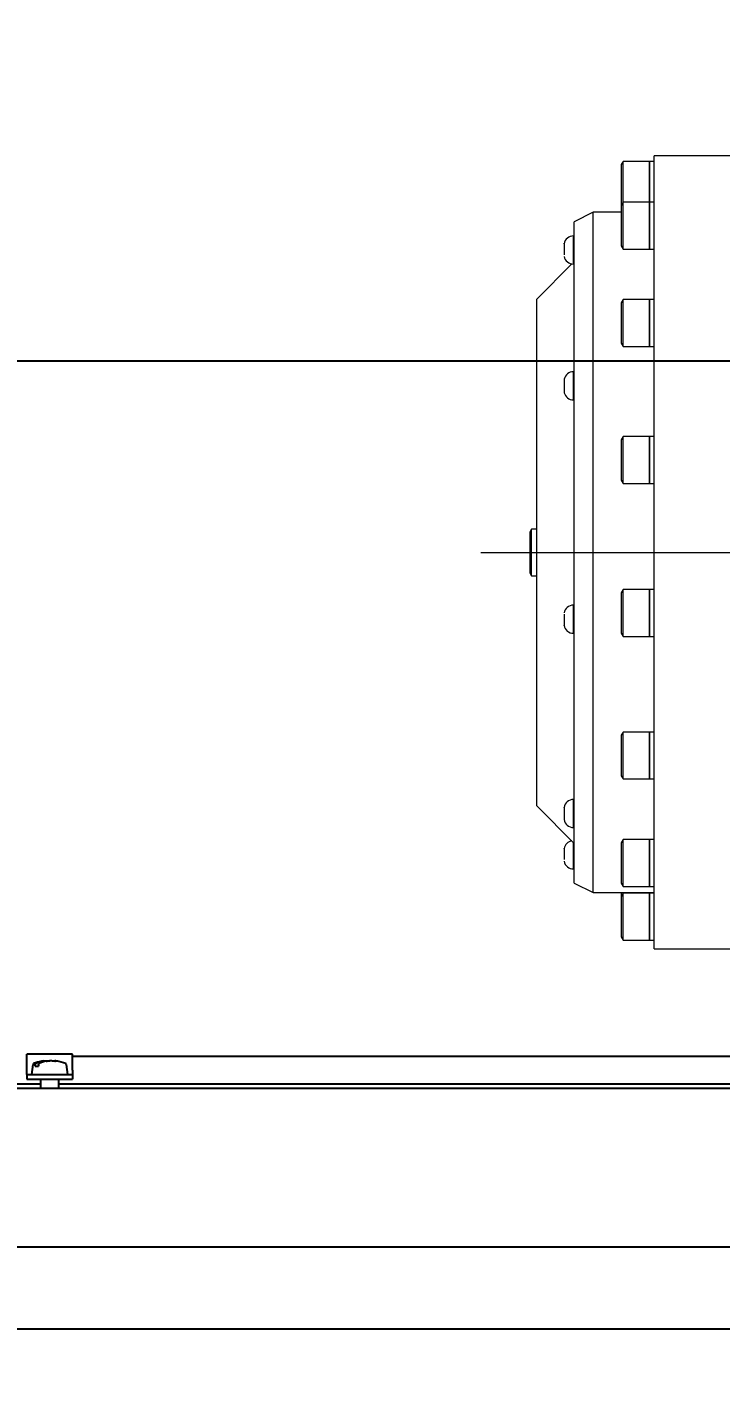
# Model space of a CAD drawing. Header units: millimetres. Extents: x 10462777 to 22643323, y 453826 to 1389191.
# Drawn here: x 11268911.2 to 11269059, y 584968.9 to 585256 of the extents above; entities that cross this region are included whole.
import ezdxf

# ---------------------------------------------------------------- set-up
doc = ezdxf.new("R2010")
doc.units = ezdxf.units.MM
doc.header["$LTSCALE"] = 200
doc.header["$MEASUREMENT"] = 0
doc.header["$PDMODE"] = 35
doc.header["$PDSIZE"] = -5
for name, pattern in [('CENTER', [2, 1.25, -0.25, 0.25, -0.25]), ('CENTER2', [1.125, 0.75, -0.125, 0.125, -0.125]), ('PHANTOM', [2.5, 1.25, -0.25, 0.25, -0.25, 0.25, -0.25])]:
    doc.linetypes.add(name, pattern=pattern)
doc.layers.get('DEFPOINTS').update_dxf_attribs({"linetype": 'CONTINUOUS'})
for name, color, linetype in [('1', 1, 'CENTER'), ('11', 6, 'PHANTOM'), ('DV1_DEFAULT', 7, 'CONTINUOUS')]:
    doc.layers.add(name, color=color, linetype=linetype)
doc.layers.add('LAYOUT', color=8, linetype='CONTINUOUS', lineweight=25)
doc.styles.add('iso-1', font='isocp.shx')
doc.styles.get("Standard").update_dxf_attribs({"font": 'SYMBOL'})
doc.dimstyles.get("Standard").update_dxf_attribs({"dimtxt": 1, "dimasz": 0.18, "dimexe": 0.18, "dimexo": 0.0625, "dimgap": 0.5, "dimtad": 1, "dimzin": 0, "dimdsep": 46, "dimtxsty": 'Standard', "dimcen": 0.09, "dimadec": 0, "dimazin": 0, "dimtfac": 1, "dimtofl": 0, "dimtmove": 2, "dimatfit": 3, "dimfxl": 1, "dimtolj": 1, "dimtzin": 0, "dimarcsym": 0})

# ---------------------------------------------------------------- blocks, each defined once
blk = doc.blocks.new('*D404')
at = {"layer": '1', "color": 152, "linetype": 'Continuous', "lineweight": -2, "transparency": 16777216}
for p, q in [((11268255.86, 585719.6), (11268255.86, 586115.66)), ((11269490.57, 585081.9), (11269490.57, 586115.66))]:
    blk.add_line(p, q, dxfattribs=at)
at = {"layer": '1', "color": 27, "linetype": 'Continuous', "lineweight": -2, "transparency": 16777216}
blk.add_line((11268286.6, 586084.92), (11269459.82, 586084.92), dxfattribs=at)
at = {"layer": '1', "color": 27, "linetype": 'Continuous', "transparency": 16777216}
for points in [[(11268286.6, 586090.04), (11268286.6, 586079.79), (11268255.86, 586084.92)], [(11269459.82, 586090.04), (11269459.82, 586079.79), (11269490.57, 586084.92)]]:
    blk.add_solid(points, dxfattribs=at)
at = {"layer": 'DEFPOINTS', "color": 0, "linetype": 'Continuous', "transparency": 16777216}
for p in [(11269490.57, 586084.92), (11268255.86, 585704.23), (11269490.57, 585066.53)]:
    blk.add_point(p, dxfattribs=at)
at = {"layer": '1', "color": 23, "linetype": 'Continuous', "lineweight": -3, "transparency": 16777216, "insert": (11268873.21, 586118.81), "char_height": 33.894, "attachment_point": 5, "style": 'iso-1'}
blk.add_mtext('\\A1;\\C23;1275', dxfattribs=at)
blk = doc.blocks.new('r710ic')
at = {"layer": 'DV1_DEFAULT', "color": 7, "linetype": 'CENTER2', "lineweight": 0}
blk.add_line((273207.37, 104107.73), (273207.37, 104363.5), dxfattribs=at)
at = {"layer": 'DV1_DEFAULT', "color": 7, "linetype": 'Continuous', "lineweight": 0}
for p, q in [((273122.87, 104162.63), (273122.87, 104144.63)), ((273291.87, 104144.63), (273291.87, 104162.63)), ((273291.87, 104144.63), (273122.87, 104144.63)), ((273124.01, 104144.63), (273124.01, 104143.63)), ((273124.01, 104143.63), (273132.71, 104143.63)), ((273132.71, 104143.63), (273124.01, 104143.63)), ((273124.01, 104143.63), (273124.01, 104138.03)), ((273132.71, 104144.63), (273132.71, 104143.63)), ((273132.71, 104143.63), (273142.71, 104143.63)), ((273142.71, 104143.63), (273132.71, 104143.63)), ((273132.71, 104143.63), (273132.71, 104138.03)), ((273142.71, 104143.63), (273142.71, 104144.63)), ((273142.71, 104138.03), (273142.71, 104143.63)), ((273153.45, 104144.63), (273153.45, 104143.63)), ((273153.45, 104143.63), (273163.45, 104143.63)), ((273153.45, 104143.63), (273153.45, 104138.03)), ((273163.45, 104143.63), (273153.45, 104143.63)), ((273163.45, 104143.63), (273163.45, 104144.63)), ((273163.45, 104138.03), (273163.45, 104143.63)), ((273182.64, 104144.63), (273182.64, 104143.63)), ((273182.64, 104143.63), (273192.64, 104143.63)), ((273192.64, 104143.63), (273182.64, 104143.63)), ((273182.64, 104143.63), (273182.64, 104138.03)), ((273192.64, 104143.63), (273192.64, 104144.63)), ((273192.64, 104138.03), (273192.64, 104143.63)), ((273215.25, 104144.63), (273215.25, 104143.63)), ((273215.25, 104143.63), (273225.25, 104143.63)), ((273225.25, 104143.63), (273215.25, 104143.63)), ((273215.25, 104143.63), (273215.25, 104138.03)), ((273225.25, 104143.63), (273225.25, 104144.63)), ((273225.25, 104138.03), (273225.25, 104143.63)), ((273245.64, 104144.63), (273245.64, 104143.63)), ((273245.64, 104143.63), (273255.64, 104143.63)), ((273255.64, 104143.63), (273245.64, 104143.63)), ((273245.64, 104143.63), (273245.64, 104138.03)), ((273255.64, 104143.63), (273255.64, 104144.63)), ((273255.64, 104138.03), (273255.64, 104143.63)), ((273268.54, 104144.63), (273268.54, 104143.63)), ((273268.54, 104143.63), (273278.54, 104143.63)), ((273278.54, 104143.63), (273268.54, 104143.63)), ((273268.54, 104143.63), (273268.54, 104138.03)), ((273278.54, 104143.63), (273278.54, 104144.63)), ((273278.54, 104138.03), (273278.54, 104143.63)), ((273279.87, 104131.63), (273279.87, 104144.63)), ((273279.87, 104143.63), (273280, 104143.63)), ((273280, 104143.63), (273279.87, 104143.63)), ((273280, 104144.63), (273280, 104143.63)), ((273280, 104143.63), (273290, 104143.63)), ((273290, 104143.63), (273280, 104143.63)), ((273280, 104143.63), (273280, 104138.03)), ((273290, 104143.63), (273290, 104144.63)), ((273290, 104138.03), (273290, 104143.63)), ((273124.01, 104138.03), (273124.7, 104137.63)), ((273134.01, 104138.03), (273124.01, 104138.03)), ((273124.7, 104137.63), (273133.32, 104137.63)), ((273132.71, 104138.03), (273133.4, 104137.63)), ((273142.71, 104138.03), (273132.71, 104138.03)), ((273133.32, 104137.63), (273133.36, 104137.65)), ((273133.4, 104137.63), (273142.01, 104137.63)), ((273134.87, 104137.63), (273134.87, 104131.63)), ((273142.01, 104137.63), (273142.71, 104138.03)), ((273153.45, 104138.03), (273154.14, 104137.63)), ((273163.45, 104138.03), (273153.45, 104138.03)), ((273154.14, 104137.63), (273162.75, 104137.63)), ((273162.75, 104137.63), (273163.45, 104138.03)), ((273182.64, 104138.03), (273183.34, 104137.63)), ((273192.64, 104138.03), (273182.64, 104138.03)), ((273183.34, 104137.63), (273191.95, 104137.63)), ((273191.95, 104137.63), (273192.64, 104138.03)), ((273215.25, 104138.03), (273215.95, 104137.63)), ((273225.25, 104138.03), (273215.25, 104138.03)), ((273215.95, 104137.63), (273224.56, 104137.63)), ((273224.56, 104137.63), (273225.25, 104138.03)), ((273245.64, 104138.03), (273246.33, 104137.63)), ((273255.64, 104138.03), (273245.64, 104138.03)), ((273246.33, 104137.63), (273254.94, 104137.63)), ((273254.94, 104137.63), (273255.64, 104138.03)), ((273268.54, 104138.03), (273269.23, 104137.63)), ((273278.54, 104138.03), (273268.54, 104138.03)), ((273269.23, 104137.63), (273277.84, 104137.63)), ((273277.84, 104137.63), (273278.54, 104138.03)), ((273280, 104138.03), (273279.87, 104138.03)), ((273279.87, 104137.63), (273280.69, 104137.63)), ((273280, 104138.03), (273280.69, 104137.63)), ((273290, 104138.03), (273280, 104138.03)), ((273280.69, 104137.63), (273289.3, 104137.63)), ((273289.3, 104137.63), (273290, 104138.03)), ((273279.87, 104131.63), (273134.87, 104131.63)), ((273134.87, 104131.63), (273136.87, 104127.63)), ((273277.87, 104127.63), (273279.87, 104131.63)), ((273277.87, 104127.63), (273136.87, 104127.63)), ((273139.92, 104127.63), (273139.92, 104127.43)), ((273145.92, 104127.43), (273139.92, 104127.43)), ((273145.89, 104127.1), (273153.37, 104119.63)), ((273145.92, 104127.43), (273145.92, 104127.63)), ((273168.86, 104127.63), (273168.86, 104127.43)), ((273174.86, 104127.43), (273168.86, 104127.43)), ((273174.86, 104127.43), (273174.86, 104127.63)), ((273218.59, 104127.63), (273218.59, 104127.43)), ((273224.59, 104127.43), (273218.59, 104127.43)), ((273224.59, 104127.43), (273224.59, 104127.63)), ((273260, 104127.63), (273260, 104127.43)), ((273266, 104127.43), (273260, 104127.43)), ((273261.37, 104119.63), (273269.37, 104127.63)), ((273266, 104127.43), (273266, 104127.63)), ((273274.82, 104127.43), (273269.17, 104127.43)), ((273274.82, 104127.43), (273274.82, 104127.63)), ((273141.47, 104125.49), (273142.47, 104125.49)), ((273141.57, 104125.49), (273141.47, 104125.49)), ((273142.47, 104125.49), (273143.93, 104125.49)), ((273170.37, 104125.49), (273171.05, 104125.49)), ((273171.05, 104125.49), (273172.54, 104125.49)), ((273220.5, 104125.49), (273221.92, 104125.49)), ((273221.92, 104125.49), (273223.02, 104125.49)), ((273223.02, 104125.49), (273222.92, 104125.49)), ((273261.71, 104125.49), (273261.68, 104125.49)), ((273262.93, 104125.49), (273264.26, 104125.49)), ((273270.36, 104125.49), (273271.37, 104125.49)), ((273270.46, 104125.49), (273270.36, 104125.49)), ((273271.37, 104125.49), (273272.82, 104125.49)), ((273261.37, 104119.63), (273153.37, 104119.63)), ((273202.37, 104119.63), (273202.37, 104118.53)), ((273202.37, 104118.53), (273203.06, 104118.13)), ((273212.37, 104118.53), (273202.37, 104118.53)), ((273203.06, 104118.13), (273211.68, 104118.13)), ((273211.68, 104118.13), (273212.37, 104118.53)), ((273212.37, 104118.53), (273212.37, 104119.63))]:
    blk.add_line(p, q, dxfattribs=at)
for centre, radius, start, end in [((273141.92, 104127.43), 2, 180, 259.6895), ((273143.92, 104127.43), 2, 280.32, 0), ((273170.86, 104127.43), 2, 180, 256.8542), ((273172.86, 104127.43), 2, 283.631, 0), ((273220.59, 104127.43), 2, 180, 260.5945), ((273222.59, 104127.43), 2, 279.4222, 0), ((273262, 104127.43), 2, 180, 261.4408), ((273264, 104127.43), 2, 278.5818, 0), ((273270.82, 104127.43), 2, 189.3523, 259.6895), ((273272.82, 104127.43), 2, 280.32, 0), ((273170.77, 104127.49), 2.04, 258.6827, 281.3173), ((273172.94, 104127.49), 2.04, 258.6827, 281.3173), ((273262.31, 104130.43), 4.98, 262.7617, 277.2383)]:
    blk.add_arc(centre, radius, start, end, dxfattribs=at)
at = {"layer": 'LAYOUT', "color": 3}
blk.add_circle((272041.37, 104232.63), 2050.12, dxfattribs=at)

msp = doc.modelspace()

# ---------------------------------------------------------------- linework, layer by layer
at = {"layer": '1', "color": 252, "linetype": 'Continuous'}
for p, q in [((11269427.32724, 585184.79549), (11268779.77355, 585184.79549)), ((11269256.68178, 585036.63015), (11268920.88807, 585036.63015)), ((11268812.68291, 585030.81974), (11268914.12152, 585030.81974)), ((11268917.99664, 585030.81974), (11269255.22116, 585030.81974)), ((11268812.68714, 585029.85134), (11269287.20457, 585029.85134)), ((11269490.55964, 584995.95735), (11268812.6655, 584995.95735)), ((11269490.56583, 584978.4828), (11268812.66524, 584978.4828))]:
    msp.add_line(p, q, dxfattribs=at)
at = {"layer": '1', "color": 51, "linetype": 'Continuous'}
msp.add_line((11269461.02085, 584978.52613), (11268812.68578, 584978.52613), dxfattribs=at)
at = {"layer": '11', "color": 60, "linetype": 'Continuous'}
for p, q in [((11268920.90698, 585037.11435), (11268911.22298, 585037.11435)), ((11268911.22298, 585033.72495), (11268911.22298, 585037.11435)), ((11268920.90698, 585033.72495), (11268920.90698, 585037.11435)), ((11268911.22298, 585032.75655), (11268911.22298, 585033.72495)), ((11268912.47406, 585034.90376), (11268912.19138, 585032.75655)), ((11268912.94162, 585034.54809), (11268913.65217, 585034.54809)), ((11268914.63126, 585035.63534), (11268914.63126, 585035.44569)), ((11268914.99153, 585035.55405), (11268914.99153, 585035.66963)), ((11268914.99155, 585035.59105), (11268915.02424, 585035.59573)), ((11268917.13843, 585035.66963), (11268917.13843, 585035.59114)), ((11268919.93858, 585032.75655), (11268919.6559, 585034.90376)), ((11268920.90698, 585033.72495), (11268920.90698, 585032.75655)), ((11268911.22298, 585032.75655), (11268920.90698, 585032.75655)), ((11268911.22298, 585032.75655), (11268911.22298, 585031.78814)), ((11268911.22298, 585031.78814), (11268920.90698, 585031.78814)), ((11268914.12818, 585031.78806), (11268914.12818, 585029.85132)), ((11268918.00178, 585029.85132), (11268918.00178, 585031.78806)), ((11268920.90698, 585032.75655), (11268920.90698, 585031.78814))]:
    msp.add_line(p, q, dxfattribs=at)
for centre, radius, start, end in [((11268912.71409, 585034.87216), 0.2421, 111.7684775, 172.5), ((11268916.06498, 585026.48096), 9.27762, 100.5611991, 111.7684775), ((11268916.06498, 585026.48096), 9.27762, 98.2135822, 100.5611991), ((11268916.06498, 585026.48096), 9.27762, 68.2315225, 80.9166604), ((11268919.41587, 585034.87216), 0.2421, 7.5, 68.2315225)]:
    msp.add_arc(centre, radius, start, end, dxfattribs=at)
for centre, major_axis, ratio, start_param, end_param in [((11268915.7097, 585026.48096), (0, -9.2609), 0.770008692, 3.293409023, 3.516975807), ((11268916.42026, 585026.48096), (0, 9.2609), 0.770008692, 0.151816369, 0.375383153), ((11268915.46873, 585026.48096), (0, -9.23044), 0.770008692, 3.24700135, 3.300075661), ((11268915.73993, 585026.48096), (0, -9.23044), 0.937557475, 3.270055523, 3.300075661), ((11268916.39003, 585026.48096), (0, 9.23044), 0.937557475, 0.105408696, 0.158483008), ((11268915.14368, 585026.48096), (0, -9.23044), 0.167548783, 2.983109646, 3.013129784), ((11268916.66123, 585026.48096), (0, 9.23044), 0.770008692, 0.105408696, 0.158483008), ((11268915.73993, 585026.48096), (0, -9.23044), 0.937557475, 2.983109646, 3.036183958), ((11268916.98628, 585026.48096), (0, 9.23044), 0.167548783, 6.124702299, 6.177776611), ((11268916.66123, 585026.48096), (0, 9.23044), 0.770008692, 6.124702299, 6.177776611)]:
    msp.add_ellipse(centre, major_axis=major_axis, ratio=ratio, start_param=start_param, end_param=end_param, dxfattribs=at)
for points, knots in [([(11268912.94162, 585034.54809), (11268912.9507, 585034.6366), (11268912.95978, 585034.72511), (11268912.97195, 585034.84367), (11268912.97503, 585034.87371), (11268912.97811, 585034.90376)], [0, 0, 0, 0, 0.746542574, 0.746542574, 1, 1, 1, 1]), ([(11268913.09528, 585035.097), (11268913.06428, 585035.08114), (11268913.03703, 585035.05498), (11268912.99574, 585034.98705), (11268912.98246, 585034.94614), (11268912.97811, 585034.90376)], [0, 0, 0, 0, 0.5, 0.5, 1, 1, 1, 1]), ([(11268913.68867, 585034.90376), (11268913.68558, 585034.87371), (11268913.6825, 585034.84367), (11268913.67033, 585034.72511), (11268913.66125, 585034.6366), (11268913.65217, 585034.54809)], [0, 0, 0, 0, 0.253457426, 0.253457426, 1, 1, 1, 1]), ([(11268913.68867, 585034.90376), (11268913.69306, 585034.9466), (11268913.70643, 585034.98735), (11268913.74772, 585035.05513), (11268913.77518, 585035.08131), (11268913.80584, 585035.097)], [0, 0, 0, 0, 0.5, 0.5, 1, 1, 1, 1]), ([(11268914.37414, 585035.59573), (11268914.36437, 585035.59406), (11268914.35507, 585035.59253), (11268914.33893, 585035.59001), (11268914.33189, 585035.58898), (11268914.32113, 585035.58758), (11268914.31723, 585035.58718), (11268914.31304, 585035.58704), (11268914.31265, 585035.5873), (11268914.3153, 585035.58841), (11268914.31837, 585035.58928), (11268914.3275, 585035.59152), (11268914.33371, 585035.59291), (11268914.34294, 585035.59487), (11268914.34495, 585035.59529), (11268914.34702, 585035.59573)], [0, 0, 0, 0, 0.161763786, 0.161763786, 0.323661755, 0.323661755, 0.483616951, 0.483616951, 0.641693129, 0.641693129, 0.79949543, 0.79949543, 0.958704309, 0.958704309, 1, 1, 1, 1]), ([(11268914.72093, 585035.66017), (11268914.82193, 585035.67405), (11268914.89946, 585035.68133), (11268914.9756, 585035.68135), (11268914.99142, 585035.67796), (11268914.99143, 585035.67142)], [0, 0, 0, 0, 0.594860503, 0.594860503, 1, 1, 1, 1]), ([(11268915.53952, 585035.59573), (11268915.53149, 585035.59406), (11268915.52219, 585035.59253), (11268915.50254, 585035.59001), (11268915.49192, 585035.58898), (11268915.47098, 585035.58758), (11268915.46037, 585035.58718), (11268915.44068, 585035.58704), (11268915.43131, 585035.5873), (11268915.41496, 585035.58841), (11268915.40776, 585035.58928), (11268915.39637, 585035.59152), (11268915.39205, 585035.59291), (11268915.38878, 585035.59487), (11268915.38821, 585035.59529), (11268915.38776, 585035.59573)], [0, 0, 0, 0, 0.161763786, 0.161763786, 0.323661755, 0.323661755, 0.483616951, 0.483616951, 0.641693129, 0.641693129, 0.79949543, 0.79949543, 0.958704309, 0.958704309, 1, 1, 1, 1]), ([(11268915.4795, 585035.66017), (11268915.60249, 585035.67405), (11268915.73627, 585035.68133), (11268915.93542, 585035.68135), (11268916.00465, 585035.67912), (11268916.06945, 585035.67478)], [0, 0, 0, 0, 0.643969872, 0.643969872, 1, 1, 1, 1]), ([(11268916.65046, 585035.66017), (11268916.52747, 585035.67405), (11268916.39369, 585035.68133), (11268916.13719, 585035.68135), (11268916.01443, 585035.67405), (11268915.91342, 585035.66017)], [0, 0, 0, 0, 0.5, 0.5, 1, 1, 1, 1]), ([(11268917.23035, 585035.59573), (11268917.2321, 585035.59406), (11268917.23211, 585035.59253), (11268917.22859, 585035.59001), (11268917.22501, 585035.58898), (11268917.21483, 585035.58758), (11268917.20813, 585035.58718), (11268917.19263, 585035.58704), (11268917.18365, 585035.5873), (11268917.16465, 585035.58841), (11268917.15437, 585035.58928), (11268917.13385, 585035.59152), (11268917.12332, 585035.59291), (11268917.11082, 585035.59487), (11268917.10825, 585035.59529), (11268917.10572, 585035.59573)], [0, 0, 0, 0, 0.161763786, 0.161763786, 0.323661755, 0.323661755, 0.483616951, 0.483616951, 0.641693129, 0.641693129, 0.79949543, 0.79949543, 0.958704309, 0.958704309, 1, 1, 1, 1]), ([(11268917.40903, 585035.66017), (11268917.30803, 585035.67405), (11268917.2305, 585035.68133), (11268917.13992, 585035.68135), (11268917.12702, 585035.67405), (11268917.14899, 585035.66017)], [0, 0, 0, 0, 0.5, 0.5, 1, 1, 1, 1])]:
    msp.add_open_spline(points, degree=3, knots=knots, dxfattribs=at)

# ---------------------------------------------------------------- block references
at = {"layer": 'LAYOUT', "color": 2, "rotation": 270}
msp.add_blockref('r710ic', (11164900.28186, 858351.4113, 0), dxfattribs=at)

# ---------------------------------------------------------------- dimensions: what is measured, and where the dimension line sits
at = {"layer": '1', "color": 27, "linetype": 'Continuous', "lineweight": -3}
dim = msp.add_linear_dim(base=(11269490.56872, 586084.91669), p1=(11268255.85777, 585704.22531), p2=(11269490.56872, 585066.52955), text='\\C23;1275', dimstyle='Standard', override={"dimtxt": 33.894026, "dimasz": 30.746724, "dimexe": 30.746724, "dimexo": 15.373362, "dimgap": 16.947013, "dimtad": 1, "dimtih": 0, "dimdec": 0, "dimzin": 8, "dimtxsty": 'iso-1', "dimsah": 1, "dimclrd": 27, "dimclre": 152, "dimclrt": 23, "dimtm": -0.005, "dimtdec": 3, "dimtofl": 1, "dimtmove": 0}, dxfattribs=at)
dim.commit()
dim.dimension.update_dxf_attribs({"geometry": '*D404', "text_midpoint": (11268873.21325, 586084.91669), "dimtype": 160})

doc.saveas('drawing.dxf')
